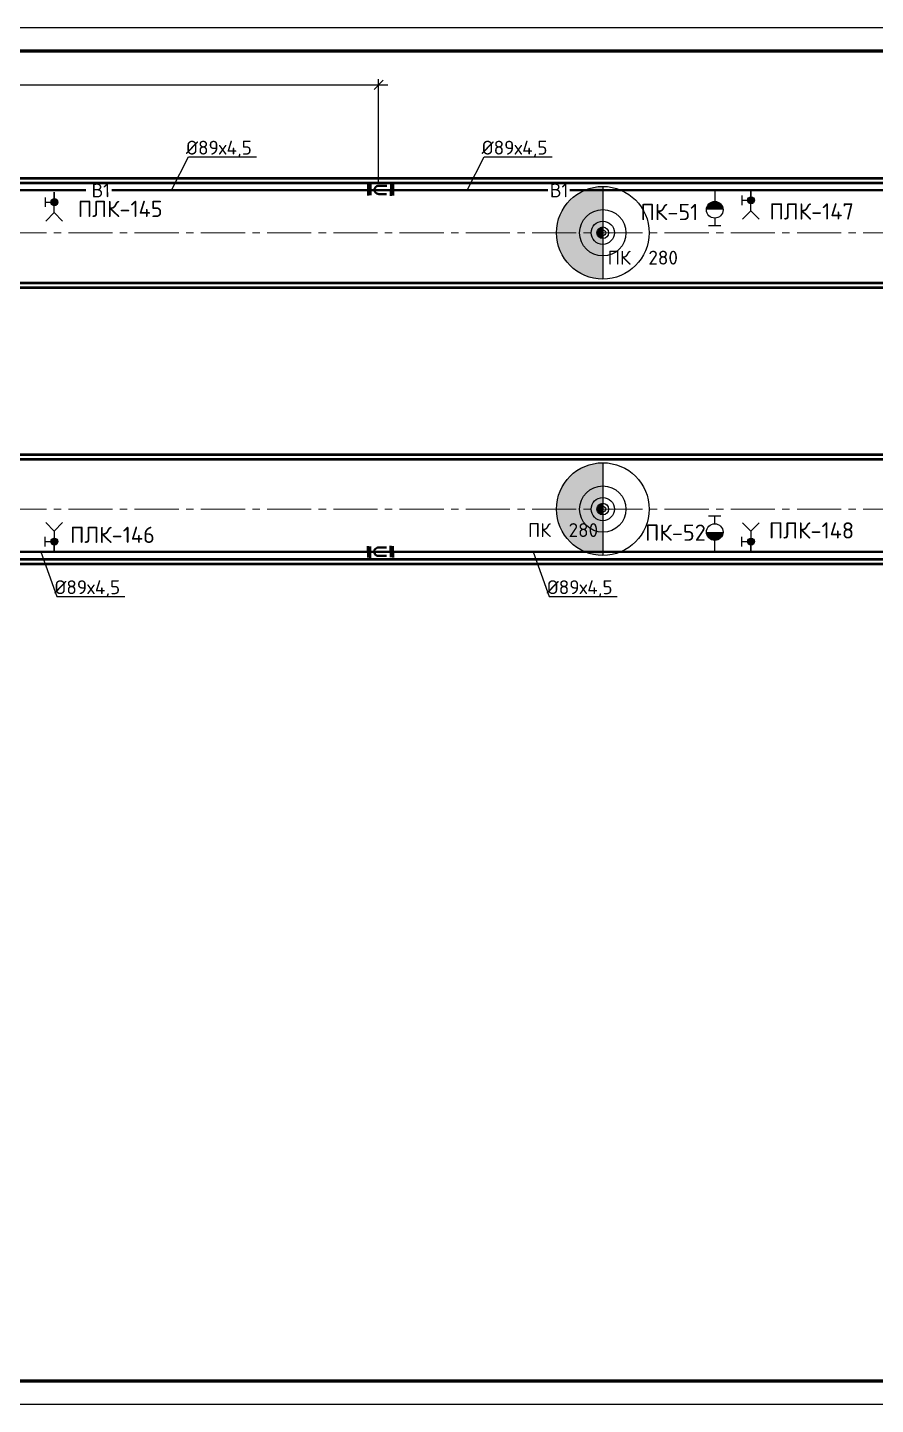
# Paper-space layout 'л2-л8' of a CAD drawing. Header units: millimetres. Extents: x 10032 to 18918, y -3051 to 627.
# Drawn here: x 11556.8 to 11739.7, y -2516.3 to -2219.3 of the extents above; entities that cross this region are included whole.
import ezdxf

# ---------------------------------------------------------------- set-up
doc = ezdxf.new("R2010")
doc.units = ezdxf.units.MM
doc.header["$LTSCALE"] = 0.5
doc.linetypes.add('CENTER2', pattern=[28.574999999999996, 19.05, -3.174999999999999, 3.174999999999999, -3.174999999999999])
for name, color, linetype in [('0 @ 1', 7, 'Continuous'), ('1_NADPIS', 7, 'Continuous'), ('FORMAT', 7, 'Continuous'), ('ВК_надписи', 7, 'Continuous'), ('ВК_сети', 4, 'Continuous'), ('ГТ_ПК', 2, 'Continuous'), ('ГТ_ПК @ 0.25', 2, 'Continuous'), ('ГТ_ПК @ 0.5', 2, 'Continuous'), ('ГТ_ПК @ 1', 2, 'Continuous'), ('ГТ_ПК @ 2', 2, 'Continuous'), ('ГТ_ПК @ 4', 2, 'Continuous')]:
    doc.layers.add(name, color=color, linetype=linetype)
for name, color, linetype, lineweight in [('1_PK500', 5, 'Continuous', 35), ('А_Конструкции', 4, 'Continuous', 50), ('АР_Оси', 242, 'CENTER2', 18)]:
    doc.layers.add(name, color=color, linetype=linetype, lineweight=lineweight)
doc.styles.add('RS-30-06', font='romans.shx', dxfattribs={"width": 0.6, "height": 3})
doc.styles.add('Стандарт ММП', font='isocpeur.ttf')
doc.dimstyles.new('M200$0', dxfattribs={"dimscale": 0, "dimtxt": 3, "dimasz": 2, "dimexe": 1.2, "dimexo": 1.5, "dimgap": 1.2, "dimtad": 1, "dimdec": 0, "dimlfac": 200, "dimrnd": 1, "dimzin": 0, "dimdsep": 46, "dimtxsty": 'RS-30-06', "dimblk1": 'OBLIQUE', "dimblk2": 'OBLIQUE', "dimsah": 1, "dimcen": 2.5, "dimdle": 2, "dimclrt": 9, "dimadec": 0, "dimazin": 0, "dimtfac": 1, "dimtdec": 0, "dimtmove": 2, "dimatfit": 3, "dimldrblk": 'OBLIQUE', "dimfxl": 1.2, "dimtolj": 1, "dimtzin": 0, "dimarcsym": 0})

# ---------------------------------------------------------------- blocks, each defined once
blk = doc.blocks.new('ПК')
at = {"layer": 'ГТ_ПК'}
blk.add_hatch(color=0, dxfattribs=at).paths.add_polyline_path([(2.91056068135731e-12, -2.500000000000182, 0.4142135623727541), (2.500000000000182, 0, 0.4142135623730951), (0, 2.500000000000182)])
at = {"layer": 'ГТ_ПК', "color": 0}
blk.add_line((2.910383045673371e-12, -2.500000000000182), (0, 2.499999999999819), dxfattribs=at)
blk.add_circle((0, 0), 2.500000000000182, dxfattribs=at)
blk = doc.blocks.new('*U636')
at = {"layer": 'ГТ_ПК @ 0.25', "extrusion": (9.321829841355645e-09, 7.725866921245278e-22, 1), "xscale": 0.250000000000006, "yscale": 0.2500000000000053, "zscale": 0.2500000000000053, "rotation": 180}
blk.add_blockref('ПК', (11680.92062253117, -2263.521895597948, 0.0001088875544336171), dxfattribs=at)
at = {"layer": 'ГТ_ПК @ 0.5', "extrusion": (9.321829841355645e-09, 7.725866921245278e-22, 1), "xscale": 0.5000000000000187, "yscale": 0.5000000000000173, "zscale": 0.5000000000000173, "rotation": 180}
blk.add_blockref('ПК', (11680.92062253138, -2263.521895597764, 0.0001088875544336259), dxfattribs=at)
at = {"layer": 'ГТ_ПК @ 1', "extrusion": (9.321829841355645e-09, 7.725866921245278e-22, 1), "rotation": 179.9999999999641}
blk.add_blockref('ПК', (11680.92062253111, -2263.521895597966, 0.0001088875544336149), dxfattribs=at)
at = {"layer": 'ГТ_ПК @ 2', "extrusion": (9.321829841355645e-09, 7.725866921245278e-22, 1), "xscale": 2.000000000000075, "yscale": 2.000000000000069, "zscale": 2.000000000000069, "rotation": 180}
blk.add_blockref('ПК', (11680.92062253138, -2263.521895597766, 0.0001088875544336266), dxfattribs=at)
at = {"layer": 'ГТ_ПК @ 4', "extrusion": (9.321829841355645e-09, 7.725866921245278e-22, 1), "xscale": 4.000000000000096, "yscale": 4.000000000000085, "zscale": 4.000000000000085, "rotation": 180}
blk.add_blockref('ПК', (11680.92062253117, -2263.521895597948, 0.0001088875544336171), dxfattribs=at)
blk = doc.blocks.new('*U638')
at = {"layer": 'ГТ_ПК @ 0.25', "extrusion": (9.321829841355645e-09, 7.725866921245278e-22, 1), "xscale": 0.250000000000006, "yscale": 0.2500000000000053, "zscale": 0.2500000000000053, "rotation": 180}
blk.add_blockref('ПК', (11680.92062253117, -2323.12189559839, 0.0001088875544336174), dxfattribs=at)
at = {"layer": 'ГТ_ПК @ 0.5', "extrusion": (9.321829841355645e-09, 7.725866921245278e-22, 1), "xscale": 0.5000000000000187, "yscale": 0.5000000000000173, "zscale": 0.5000000000000173, "rotation": 180}
blk.add_blockref('ПК', (11680.92062253138, -2323.121895598205, 0.0001088875544336263), dxfattribs=at)
at = {"layer": 'ГТ_ПК @ 1', "extrusion": (9.321829841355645e-09, 7.725866921245278e-22, 1), "rotation": 179.9999999999641}
blk.add_blockref('ПК', (11680.92062253111, -2323.121895598409, 0.0001088875544336152), dxfattribs=at)
at = {"layer": 'ГТ_ПК @ 2', "extrusion": (9.321829841355645e-09, 7.725866921245278e-22, 1), "xscale": 2.000000000000075, "yscale": 2.000000000000069, "zscale": 2.000000000000069, "rotation": 180}
blk.add_blockref('ПК', (11680.92062253138, -2323.121895598209, 0.0001088875544336269), dxfattribs=at)
at = {"layer": 'ГТ_ПК @ 4', "extrusion": (9.321829841355645e-09, 7.725866921245278e-22, 1), "xscale": 4.000000000000096, "yscale": 4.000000000000085, "zscale": 4.000000000000085, "rotation": 180}
blk.add_blockref('ПК', (11680.92062253117, -2323.12189559839, 0.0001088875544336174), dxfattribs=at)
blk = doc.blocks.new('*U437')
at = {"layer": 'FORMAT', "color": 7, "lineweight": 25}
blk.add_lwpolyline([(0, 0), (0, 297), (1892, 297), (1892, 0), (0, 0)], dxfattribs=at)
at = {"layer": 'FORMAT', "color": 7, "lineweight": 60}
blk.add_lwpolyline([(20, 5), (20, 292.0000000000001), (1887, 292), (1887, 5), (20, 5)], dxfattribs=at)
blk = doc.blocks.new('_Oblique')
at = {"linetype": 'ByBlock', "lineweight": 30}
blk.add_line((-0.5, -0.5), (0.5, 0.5), dxfattribs=at)
blk = doc.blocks.new('*D146')
at = {"layer": 'Defpoints', "color": 0, "lineweight": -2}
for p, q in [((11132.57062252304, -2252.774088467225), (11132.57062252304, -2230.42009790329)), ((11632.57062252304, -2252.774088467225), (11632.57062252304, -2230.42009790329)), ((11130.57062252304, -2231.62009790329), (11634.57062252304, -2231.62009790329))]:
    blk.add_line(p, q, dxfattribs=at)
at = {"layer": 'Defpoints', "color": 0, "linetype": 'Continuous', "lineweight": 30}
for p in [(11632.57062252304, -2231.62009790329), (11132.57062252304, -2254.274088467225, 2.831396852843153e-06), (11632.57062252304, -2254.274088467225, 2.831396852843153e-06)]:
    blk.add_point(p, dxfattribs=at)
at = {"layer": 'Defpoints', "color": 0, "linetype": 'Continuous', "lineweight": -2, "xscale": 2, "yscale": 2, "zscale": 2, "rotation": 180}
blk.add_blockref('_Oblique', (11132.57062252304, -2231.62009790329), dxfattribs=at)
at = {"layer": 'Defpoints', "color": 0, "linetype": 'Continuous', "lineweight": -2, "xscale": 2, "yscale": 2, "zscale": 2}
blk.add_blockref('_Oblique', (11632.57062252304, -2231.62009790329), dxfattribs=at)
at = {"layer": 'Defpoints', "color": 9, "linetype": 'Continuous', "lineweight": 30, "insert": (11382.57062252304, -2228.92009790329), "char_height": 3, "attachment_point": 5, "style": 'RS-30-06'}
blk.add_mtext('\\A1;100000', dxfattribs=at)

psp = doc.layouts.new('л2-л8')

# ---------------------------------------------------------------- hatches: boundary and pattern name
at = {"layer": 'ВК_сети', "ltscale": 0.5}
h = psp.add_hatch(color=5, dxfattribs=at)
h.paths.add_polyline_path([(11563.3846036859, -2256.914119402239, 0.4142135623730951), (11562.6346036859, -2256.164119402239), (11562.6346036859, -2256.914119402239)])
h.paths.add_polyline_path([(11563.3846036859, -2256.914119402239), (11562.6346036859, -2256.914119402239), (11562.6346036859, -2257.664119402242, 0.4142135623730951)])
h.paths.add_polyline_path([(11562.63460368588, -2256.914119402235), (11562.6346036859, -2256.164119402239, 0.584080523711592), (11561.99276521295, -2257.302118596363)])
h.paths.add_polyline_path([(11562.6346036859, -2257.664119402242), (11562.6346036859, -2256.914119402231), (11561.99276521293, -2257.30211859636, 0.262562079430787)])
h = psp.add_hatch(color=1, dxfattribs=at)
h.paths.add_polyline_path([(11703.27062242911, -2258.569127803041), (11706.87062242911, -2258.569127802939, 0.0915977720139722), (11706.75180637609, -2257.925994429256), (11703.3894384821, -2257.925994429343, 0.0915977720139722)])
h.paths.add_polyline_path([(11703.3894384821, -2257.925994429343), (11706.75180637609, -2257.925994429256, 0.688126143707151)])
h = psp.add_hatch(color=1, dxfattribs=at)
h.paths.add_polyline_path([(11703.27062242911, -2258.569128615591), (11706.87062242911, -2258.569128615489, 0.0915977720139722), (11706.75180637609, -2257.925995241806), (11703.3894384821, -2257.925995241893, 0.0915977720139722)])
h.paths.add_polyline_path([(11703.3894384821, -2257.925995241893), (11706.75180637609, -2257.925995241806, 0.688126143707151)])
h = psp.add_hatch(color=5, dxfattribs=at)
h.paths.add_polyline_path([(11713.66576236276, -2256.510294353259, 0.4142135623730951), (11712.91576236276, -2255.760294353259), (11712.91576236276, -2256.510294353259)])
h.paths.add_polyline_path([(11713.66576236276, -2256.510294353259), (11712.91576236276, -2256.510294353259), (11712.91576236276, -2257.260294353263, 0.4142135623730951)])
h.paths.add_polyline_path([(11712.91576236274, -2256.510294353256), (11712.91576236276, -2255.760294353259, 0.584080523711592), (11712.27392388981, -2256.898293547384)])
h.paths.add_polyline_path([(11712.91576236276, -2257.260294353263), (11712.91576236276, -2256.510294353252), (11712.2739238898, -2256.89829354738, 0.262562079430787)])
h = psp.add_hatch(color=1, dxfattribs=at)
h.paths.add_polyline_path([(11703.27062242911, -2328.074492314107), (11706.8706224291, -2328.074492314209, -0.0915977720139722), (11706.75180637609, -2328.717625687892), (11703.3894384821, -2328.717625687805, -0.0915977720139722)])
h.paths.add_polyline_path([(11703.3894384821, -2328.717625687805), (11706.75180637609, -2328.717625687892, -0.688126143707151)])
h = psp.add_hatch(color=1, dxfattribs=at)
h.paths.add_polyline_path([(11703.27062242911, -2328.074491501557), (11706.8706224291, -2328.074491501659, -0.0915977720139722), (11706.75180637609, -2328.717624875343), (11703.3894384821, -2328.717624875255, -0.0915977720139722)])
h.paths.add_polyline_path([(11703.3894384821, -2328.717624875255), (11706.75180637609, -2328.717624875343, -0.688126143707151)])
h = psp.add_hatch(color=5, dxfattribs=at)
h.paths.add_polyline_path([(11563.38460368588, -2330.131009179438, -0.4142135623730951), (11562.63460368588, -2330.881009179438), (11562.6346036859, -2330.131009179438)])
h.paths.add_polyline_path([(11563.38460368588, -2330.131009179438), (11562.6346036859, -2330.131009179438), (11562.6346036859, -2329.381009179434, -0.4142135623730951)])
h.paths.add_polyline_path([(11562.63460368588, -2330.131009179441), (11562.63460368588, -2330.881009179438, -0.584080523711592), (11561.99276521293, -2329.743009985313)])
h.paths.add_polyline_path([(11562.6346036859, -2329.381009179434), (11562.6346036859, -2330.131009179445), (11561.99276521293, -2329.743009985316, -0.262562079430787)])
h = psp.add_hatch(color=5, dxfattribs=at)
h.paths.add_polyline_path([(11713.66576236274, -2330.133531731638, -0.4142135623730951), (11712.91576236274, -2330.883531731638), (11712.91576236276, -2330.133531731638)])
h.paths.add_polyline_path([(11713.66576236274, -2330.133531731638), (11712.91576236276, -2330.133531731638), (11712.91576236276, -2329.383531731634, -0.4142135623730951)])
h.paths.add_polyline_path([(11712.91576236274, -2330.133531731642), (11712.91576236274, -2330.883531731638, -0.584080523711592), (11712.2739238898, -2329.745532537513)])
h.paths.add_polyline_path([(11712.91576236276, -2329.383531731634), (11712.91576236276, -2330.133531731645), (11712.2739238898, -2329.745532537517, -0.262562079430787)])

# ---------------------------------------------------------------- linework, layer by layer
at = {"layer": 'А_Конструкции'}
for p, q in [((11009.9962874731, -2251.721872403335), (11908.79529068381, -2251.721861685525)), ((11009.99628748429, -2252.721871864905), (11908.79529069501, -2252.721860817859)), ((11009.99628772603, -2274.321874538057), (11908.79529071301, -2274.321865137185)), ((11009.99628773723, -2275.321874534332), (11908.79529071301, -2275.32186513346)), ((11009.99628747309, -2311.321872429039), (11908.79529071301, -2311.321861711229)), ((11009.99628748428, -2312.321872425314), (11908.79529071301, -2312.321861707504)), ((11009.99628772604, -2333.921875098466), (11908.79529071301, -2333.92186602683)), ((11009.99628773723, -2334.921874560036), (11908.79529071301, -2334.921865159164))]:
    psp.add_line(p, q, dxfattribs=at)
at = {"layer": 'АР_Оси', "color": 7}
for p, q in [((11008.43980519697, -2263.521895598148), (11908.79529071301, -2263.521895598338)), ((11008.43980519537, -2323.121895598742), (11908.79529071301, -2323.121895598728))]:
    psp.add_line(p, q, dxfattribs=at)
at = {"layer": 'ВК_надписи'}
for p, q in [((11587.91217114184, -2254.330303045038, -1.917350636801349e-07), (11591.57191866123, -2247.132602464965, 1.045075311979605e-05)), ((11591.57191866123, -2247.132602464965, 1.045075311979605e-05), (11606.21137388904, -2247.132602464965, 1.045075311979605e-05)), ((11651.68502425602, -2254.330303045038, -1.917281897390047e-07), (11655.34477177541, -2247.132602464965, 1.045075999373718e-05)), ((11655.34477177541, -2247.132602464965, 1.045075999373718e-05), (11669.98422700323, -2247.132602464965, 1.045075999373718e-05)), ((11559.7167299738, -2332.313484062936, -1.917350636805443e-07), (11563.16900951337, -2341.944599294627, 2.668027999838753e-06)), ((11665.92873328639, -2332.313484062984, -1.917350636805443e-07), (11669.38101282597, -2341.944599294672, 2.668027999838753e-06)), ((11563.16900951337, -2341.944599294627, 2.668027999838753e-06), (11577.80846474119, -2341.944599294627, 2.668027999838753e-06)), ((11669.38101282597, -2341.944599294672, 2.668027999838753e-06), (11684.02046805378, -2341.944599294672, 2.668027999838753e-06))]:
    psp.add_line(p, q, dxfattribs=at)
at = {"layer": 'ВК_сети', "color": 5, "lineweight": 40, "ltscale": 0.5}
for p, q in [((11630.30697012698, -2255.487785567574, 2.832332866075184e-06), (11630.33739684605, -2253.005275676781, 2.83041833253711e-06)), ((11630.80335060188, -2255.427732056968, 2.832286552428466e-06), (11630.83377732095, -2252.945222166179, 2.830372018890399e-06)), ((11632.64846542662, -2253.377461185487, 2.830705365990289e-06), (11634.31934043268, -2253.397940155014, 2.830721160060388e-06)), ((11635.2065504264, -2255.547836951007, 2.832379179721902e-06), (11635.23697714547, -2253.065327060213, 2.830464646183828e-06)), ((11635.7029309013, -2255.487783440401, 2.832332866075184e-06), (11635.73335762038, -2253.005273549604, 2.83041833253711e-06)), ((11632.62646643765, -2255.172354272651, 2.832089603380596e-06), (11634.29734144371, -2255.192833242178, 2.832105397450695e-06)), ((11630.24621958478, -2331.099786962625, -1.907990504479395e-07), (11630.27664630385, -2333.582296853418, -1.92713583986013e-07)), ((11630.74260005968, -2331.159840473231, -1.908453640946574e-07), (11630.77302677875, -2333.642350364021, -1.927598976327241e-07)), ((11632.56571589545, -2331.415218257548, -1.910423131425277e-07), (11634.23659090151, -2331.394739288021, -1.910265190724286e-07)), ((11635.1457998842, -2331.039735579193, -1.907527368012216e-07), (11635.17622660327, -2333.522245469986, -1.926672703392951e-07)), ((11635.6421803591, -2331.099789089799, -1.907990504479395e-07), (11635.67260707818, -2333.582298980596, -1.92713583986013e-07)), ((11632.58771488442, -2333.210111344712, -1.924265505328346e-07), (11634.25858989049, -2333.189632375185, -1.924107564627355e-07))]:
    psp.add_line(p, q, dxfattribs=at)
at = {"layer": 'ВК_сети', "color": 5, "ltscale": 0.5}
for p, q in [((11560.60499650267, -2255.882465042451, -2.952658235041902e-07), (11560.60499650268, -2257.944299711359, -2.962843937408562e-07)), ((11560.60499650268, -2256.913382376902, -2.982696961810512e-07), (11562.6346036859, -2256.913382376905, -2.979073520764809e-07)), ((11562.5729771744, -2259.172916021181, -2.99034590030126e-07), (11562.5729771744, -2254.734167070871, -2.968417965743645e-07)), ((11710.88615517953, -2255.478639993472, -1.901590906097959e-07), (11710.88615517955, -2257.54047466238, -1.911776608464619e-07)), ((11710.88615517955, -2256.509557327922, -1.931629632866568e-07), (11712.91576236276, -2256.509557327926, -1.928006191820866e-07)), ((11712.85413585126, -2258.769090972201, -1.939278571357316e-07), (11712.85413585126, -2254.330342021892, -1.917350636799701e-07)), ((11562.57297717443, -2259.172916021184, -2.965400024715845e-07), (11560.74879115129, -2260.997102044327, -2.977668419548021e-07)), ((11562.57297717443, -2259.172916021184, -2.965400024715845e-07), (11564.39716319757, -2260.997102044313, -2.971155010878453e-07)), ((11712.85413585129, -2258.769090972205, -1.914332695771901e-07), (11711.02994982816, -2260.593276995348, -1.926601090604077e-07)), ((11712.85413585129, -2258.769090972205, -1.914332695771901e-07), (11714.67832187443, -2260.593276995333, -1.92008768193451e-07)), ((11562.57297717442, -2327.872212560492, -2.965400024715845e-07), (11560.74879115129, -2326.048026537349, -2.977668419548021e-07)), ((11562.57297717442, -2327.872212560492, -2.965400024715845e-07), (11564.39716319757, -2326.048026537364, -2.971155010878453e-07)), ((11562.5729771744, -2327.872212560495, -2.99034590030126e-07), (11562.57297717439, -2332.310961510805, -2.968417965743645e-07)), ((11712.85413585128, -2327.874735112692, -1.914332695771901e-07), (11711.02994982816, -2326.050549089549, -1.926601090604077e-07)), ((11712.85413585128, -2327.874735112692, -1.914332695771901e-07), (11714.67832187443, -2326.050549089564, -1.92008768193451e-07)), ((11712.85413585126, -2327.874735112696, -1.939278571357316e-07), (11712.85413585125, -2332.313484063005, -1.917350636799701e-07)), ((11560.60499650267, -2331.162663539225, -2.952658235041902e-07), (11560.60499650268, -2329.100828870317, -2.962843937408562e-07)), ((11560.60499650268, -2330.131746204775, -2.982696961810512e-07), (11562.6346036859, -2330.131746204771, -2.979073520764809e-07)), ((11710.88615517953, -2331.165186091425, -1.901590906097959e-07), (11710.88615517955, -2329.103351422517, -1.911776608464619e-07)), ((11710.88615517955, -2330.134268756975, -1.931629632866568e-07), (11712.91576236276, -2330.134268756971, -1.928006191820866e-07))]:
    psp.add_line(p, q, dxfattribs=at)
at = {"layer": 'ВК_сети', "color": 1, "lineweight": 30, "ltscale": 0.5, "extrusion": (-3.272689874032791e-07, 1.142299465879524e-06, 0.999999999999294)}
for p, q in [((11562.5729771744, -2254.734167070871, -2.968417965744051e-07), (11562.57297717447, -2257.689070971414, -2.983015533678751e-07)), ((11712.85413585126, -2254.330342021892, -1.917350636800108e-07), (11712.85413585134, -2257.285245922435, -1.931948204734808e-07))]:
    psp.add_line(p, q, dxfattribs=at)
at = {"layer": 'ВК_сети', "color": 1, "lineweight": 30, "ltscale": 0.5}
for p, q in [((11705.06765576707, -2256.889695035514, -0.0001196439950743247), (11705.07062242908, -2257.291686332121, -0.0001196443730124953)), ((11705.06765576707, -2256.889695848064, -0.000117005581927088), (11705.07062242908, -2257.291687144671, -0.0001170059598652585)), ((11705.07062242908, -2257.291686332121, -0.0001196443730124953), (11704.5532510103, -2257.295504489752, -0.0001196442431227738)), ((11705.07062242908, -2257.291687144671, -0.0001170059598652585), (11704.5532510103, -2257.295505302302, -0.000117005829975537)), ((11705.07062242908, -2257.291686332121, -0.0001196443730124953), (11705.58799384782, -2257.287868174497, -0.0001196445029022168)), ((11705.07062242908, -2257.291687144671, -0.0001170059598652585), (11705.58799384782, -2257.287868987047, -0.0001170060897549801)), ((11705.07062242907, -2329.351932972477, -0.0001170059598652585), (11704.55325101029, -2329.348114814846, -0.000117005829975537)), ((11705.07062242907, -2329.351933785027, -0.0001196443730124953), (11704.55325101029, -2329.348115627396, -0.0001196442431227738)), ((11705.06765576707, -2329.753924269084, -0.000117005581927088), (11705.07062242907, -2329.351932972477, -0.0001170059598652585)), ((11705.06765576707, -2329.753925081634, -0.0001196439950743247), (11705.07062242907, -2329.351933785027, -0.0001196443730124953)), ((11705.07062242907, -2329.351932972477, -0.0001170059598652585), (11705.58799384782, -2329.355751130101, -0.0001170060897549801)), ((11705.07062242907, -2329.351933785027, -0.0001196443730124953), (11705.58799384782, -2329.355751942651, -0.0001196445029022168))]:
    psp.add_line(p, q, dxfattribs=at)
at = {"layer": 'ВК_сети', "color": 1, "ltscale": 0.5}
for p, q in [((11705.070622429, -2254.330238225476, -3.147385416266181e-06), (11705.07062242906, -2256.769127802987, -3.149673731672809e-06)), ((11705.070622429, -2254.330239038025, -5.089722690294057e-07), (11705.07062242906, -2256.769128615537, -5.112605844360341e-07)), ((11706.41252103436, -2262.022083028349, -3.15498796122919e-06), (11703.72872382406, -2262.022083028426, -3.154216790026123e-06)), ((11706.41252103436, -2262.022083840899, -5.165748139924149e-07), (11703.72872382406, -2262.022083840975, -5.158036427893474e-07)), ((11705.07062242916, -2260.369127802993, -3.153051471911603e-06), (11705.07062242921, -2262.022083028389, -3.154602375627657e-06)), ((11705.07062242916, -2260.369128615543, -5.146383246748279e-07), (11705.07062242921, -2262.022083840939, -5.161892283908812e-07)), ((11706.41252103436, -2324.621536276249, -5.165748139924149e-07), (11703.72872382406, -2324.621536276173, -5.158036427893474e-07)), ((11706.41252103436, -2324.621537088799, -3.15498796122919e-06), (11703.72872382406, -2324.621537088723, -3.154216790026123e-06)), ((11705.07062242916, -2326.274491501605, -5.146383246748279e-07), (11705.0706224292, -2324.621536276209, -5.161892283908812e-07)), ((11705.07062242916, -2326.274492314155, -3.153051471911603e-06), (11705.0706224292, -2324.621537088759, -3.154602375627657e-06)), ((11705.07062242899, -2332.313381891673, -3.147385416266181e-06), (11705.07062242906, -2329.874492314161, -3.149673731672809e-06)), ((11705.07062242899, -2332.313381079123, -5.089722690294057e-07), (11705.07062242906, -2329.874491501611, -5.112605844360341e-07))]:
    psp.add_line(p, q, dxfattribs=at)
at = {"layer": 'ВК_сети', "color": 1, "lineweight": 30, "ltscale": 0.5, "extrusion": (-3.27268987403347e-07, -1.142299465879504e-06, 0.999999999999294)}
for p, q in [((11562.57297717439, -2332.310961510805, -2.968417965744051e-07), (11562.57297717447, -2329.356057610262, -2.983015533678751e-07)), ((11712.85413585125, -2332.313484063005, -1.917350636800108e-07), (11712.85413585134, -2329.358580162462, -1.931948204734808e-07))]:
    psp.add_line(p, q, dxfattribs=at)
at = {"layer": 'ВК_сети', "color": 2, "lineweight": 40, "ltscale": 0.5}
for points, elevation in [([(11477.40416837624, -2254.329943904696), (11569.43333448762, -2254.329943904696)], -1.917352289449073e-07), ([(11574.98721484916, -2254.330307694006), (11669.03317894596, -2254.330307694006)], -1.917350636799702e-07), ([(11673.83340857158, -2254.330307694006), (11843.01042490075, -2254.330307694006)], -1.917350636799702e-07), ([(11477.29193785106, -2332.313484062904), (11643.30782530536, -2332.313484062975)], -1.917350636799702e-07), ([(11643.30782530536, -2332.313484062975), (11712.85413585125, -2332.313484063005)], -1.917350636799702e-07), ([(11712.85413585125, -2332.313484063005), (11838.97415021892, -2332.31348406306)], -1.917350636799702e-07)]:
    psp.add_lwpolyline(points, dxfattribs=dict(at, elevation=elevation))
at = {"layer": 'ВК_сети', "color": 5, "ltscale": 0.5}
for centre in [(11562.6346036859, -2256.914119402239, -2.954131286170067e-07), (11712.91576236276, -2256.510294353259, -1.903063957226124e-07), (11562.6346036859, -2330.131009179438, -2.954131286170067e-07), (11712.91576236276, -2330.133531731638, -1.903063957226124e-07)]:
    psp.add_circle(centre, 0.75, dxfattribs=at)
at = {"layer": 'ВК_сети', "color": 1, "ltscale": 0.5}
for centre in [(11705.07062242911, -2258.56912780299, -3.15136260179222e-06), (11705.07062242911, -2258.56912861554, -5.129494545554445e-07), (11705.07062242911, -2328.074492314158, -3.15136260179222e-06), (11705.07062242911, -2328.074491501608, -5.129494545554445e-07)]:
    psp.add_circle(centre, 1.8, dxfattribs=at)
at = {"layer": 'ВК_сети', "color": 5, "lineweight": 40, "ltscale": 0.5}
for centre, start, end in [((11632.57062252304, -2254.274088467225, 2.831396852843153e-06), 85.03816719632252, 273.5574192243707), ((11632.50987198084, -2332.313484062975, -1.917350636799701e-07), 86.44258077562928, 274.9618328036774)]:
    psp.add_arc(centre, 0.9000000000000002, start, end, dxfattribs=at)

# ---------------------------------------------------------------- block references
at = {"layer": '0 @ 1', "ltscale": 0.5}
psp.add_blockref('*U437', (10041.75843718335, -2516.251885334058), dxfattribs=at)
at = {"layer": 'ГТ_ПК', "color": 6, "linetype": 'Continuous', "lineweight": 120}
for name in ['*U636', '*U638']:
    psp.add_blockref(name, (0, 0), dxfattribs=at)

# ---------------------------------------------------------------- texts
at = {"layer": '1_NADPIS', "linetype": 'Continuous', "style": 'Стандарт ММП'}
for s, p in [('ПЛК-145', (11567.67495278775, -2260.118415297396, 4.103445789254556e-06)), ('ПЛК-147', (11716.87475691544, -2260.669902262934, 4.20855252214895e-06)), ('ПЛК-146', (11566.00495233581, -2330.42470864585, 4.103445789254556e-06)), ('ПЛК-148', (11716.74497727509, -2329.472482682978, 4.20855252214895e-06))]:
    psp.add_text(s, height=3.5, rotation=359.9999999998958, dxfattribs=at).set_placement(p)
at = {"layer": '1_NADPIS', "color": 1, "linetype": 'Continuous', "style": 'Стандарт ММП'}
for s, p in [('ПК-51', (11689.05737908452, -2260.79487045796, -3.172372053494356e-07)), ('ПК-52', (11690.03400637848, -2329.947523487233, -3.172372053494356e-07))]:
    psp.add_text(s, height=3.5, rotation=359.9999999998958, dxfattribs=at).set_placement(p)
at = {"layer": '1_PK500', "style": 'Стандарт ММП'}
for p in [(11570.65239419192, -2255.893300267989), (11669.49858791434, -2255.893300267989)]:
    psp.add_text('В1', height=3, rotation=0.5604263255431211, dxfattribs=at).set_placement(p)
at = {"layer": 'ВК_надписи', "lineweight": 30, "ltscale": 0.5, "style": 'Стандарт ММП'}
for p in [(11591.01103142881, -2246.661409862708, 1.045075311979605e-05), (11654.783884543, -2246.661409862708, 1.045075999373718e-05), (11562.60812228096, -2341.473406692369, 2.668027999838753e-06), (11668.82012559355, -2341.473406692415, 2.668027999838753e-06)]:
    psp.add_text('%%C89х4,5', height=3, dxfattribs=at).set_placement(p)
at = {"layer": 'ВК_надписи', "char_height": 3, "attachment_point": 8, "style": 'Стандарт ММП'}
for insert in [(11689.553410365, -2270.396064403222), (11672.34078639239, -2329.159157481513)]:
    psp.add_mtext('ПК  280', dxfattribs=dict(at, insert=insert))

# ---------------------------------------------------------------- dimensions: what is measured, and where the dimension line sits
at = {"layer": 'Defpoints', "color": 7, "linetype": 'Continuous', "lineweight": 30}
dim = psp.add_linear_dim(base=(11632.57062252304, -2231.62009790329), p1=(11132.57062252304, -2254.274088467225, 2.831396852843153e-06), p2=(11632.57062252304, -2254.274088467225, 2.831396852843153e-06), dimstyle='M200$0', override={"dimscale": 1, "dimarcsym": 1}, dxfattribs=at)
dim.commit()
dim.dimension.update_dxf_attribs({"geometry": '*D146', "text_midpoint": (11382.57062252304, -2228.92009790329)})

doc.saveas('drawing.dxf')
